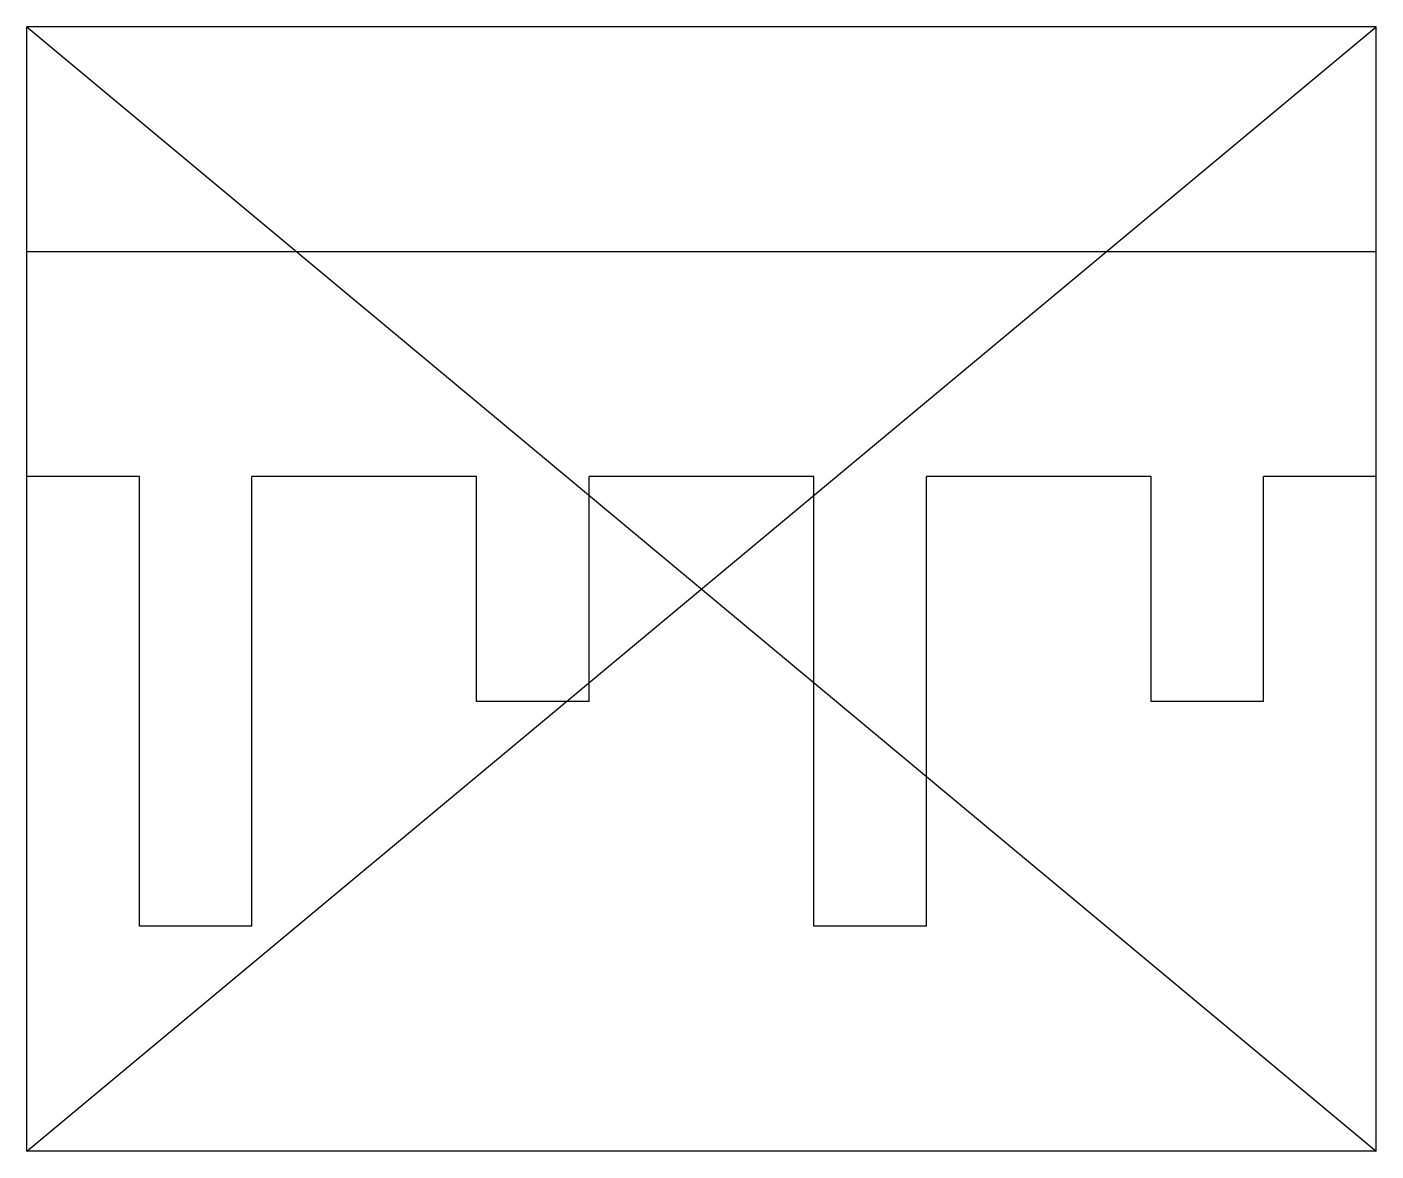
# Model space of a CAD drawing. Header units: metres. Extents: x 0 to 1.2, y 0 to 1.
import ezdxf

# ---------------------------------------------------------------- set-up
doc = ezdxf.new("R2010")
doc.units = ezdxf.units.M
doc.header["$LTSCALE"] = 0.2

msp = doc.modelspace()

# ---------------------------------------------------------------- linework, layer by layer
for p, q in [((1.2, 1), (0, 1)), ((0, 0), (0, 1)), ((1.2, 0), (1.2, 1)), ((1.2, 0.8), (0, 0.8)), ((0.1, 0.6), (0, 0.6)), ((0.1, 0.2), (0.1, 0.6)), ((0.2, 0.2), (0.2, 0.6)), ((0.4, 0.6), (0.2, 0.6)), ((0.4, 0.4), (0.4, 0.6)), ((0.5, 0.4), (0.5, 0.6)), ((0.7, 0.6), (0.5, 0.6)), ((0.7, 0.2), (0.7, 0.6)), ((0.8, 0.2), (0.8, 0.6)), ((1, 0.6), (0.8, 0.6)), ((1, 0.4), (1, 0.6)), ((1.2, 0.6), (1.1, 0.6)), ((1.1, 0.4), (1.1, 0.6)), ((0.5, 0.4), (0.4, 0.4)), ((1.1, 0.4), (1, 0.4)), ((0.2, 0.2), (0.1, 0.2)), ((0.8, 0.2), (0.7, 0.2)), ((1.2, 0), (0, 0))]:
    msp.add_line(p, q)
for points in [[(0, 0), (1.2, 1)], [(0, 1), (1.2, 0)]]:
    msp.add_lwpolyline(points)

doc.saveas('drawing.dxf')
